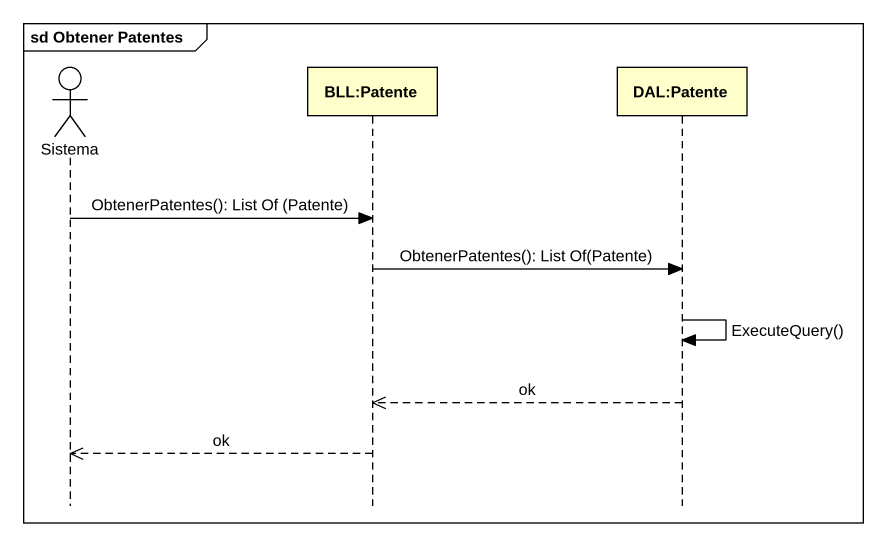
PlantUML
@startuml
mainframe sd Obtener Patentes
hide footbox
actor Sistema
participant "BLL:Patente" as BLL_Patente
participant "DAL:Patente" as DAL_Patente

Sistema -> BLL_Patente : ObtenerPatentes(): List Of (Patente)
BLL_Patente -> DAL_Patente : ObtenerPatentes(): List Of(Patente)
DAL_Patente -> DAL_Patente : ExecuteQuery()
DAL_Patente -->> BLL_Patente : ok
BLL_Patente -->> Sistema : ok
@enduml
